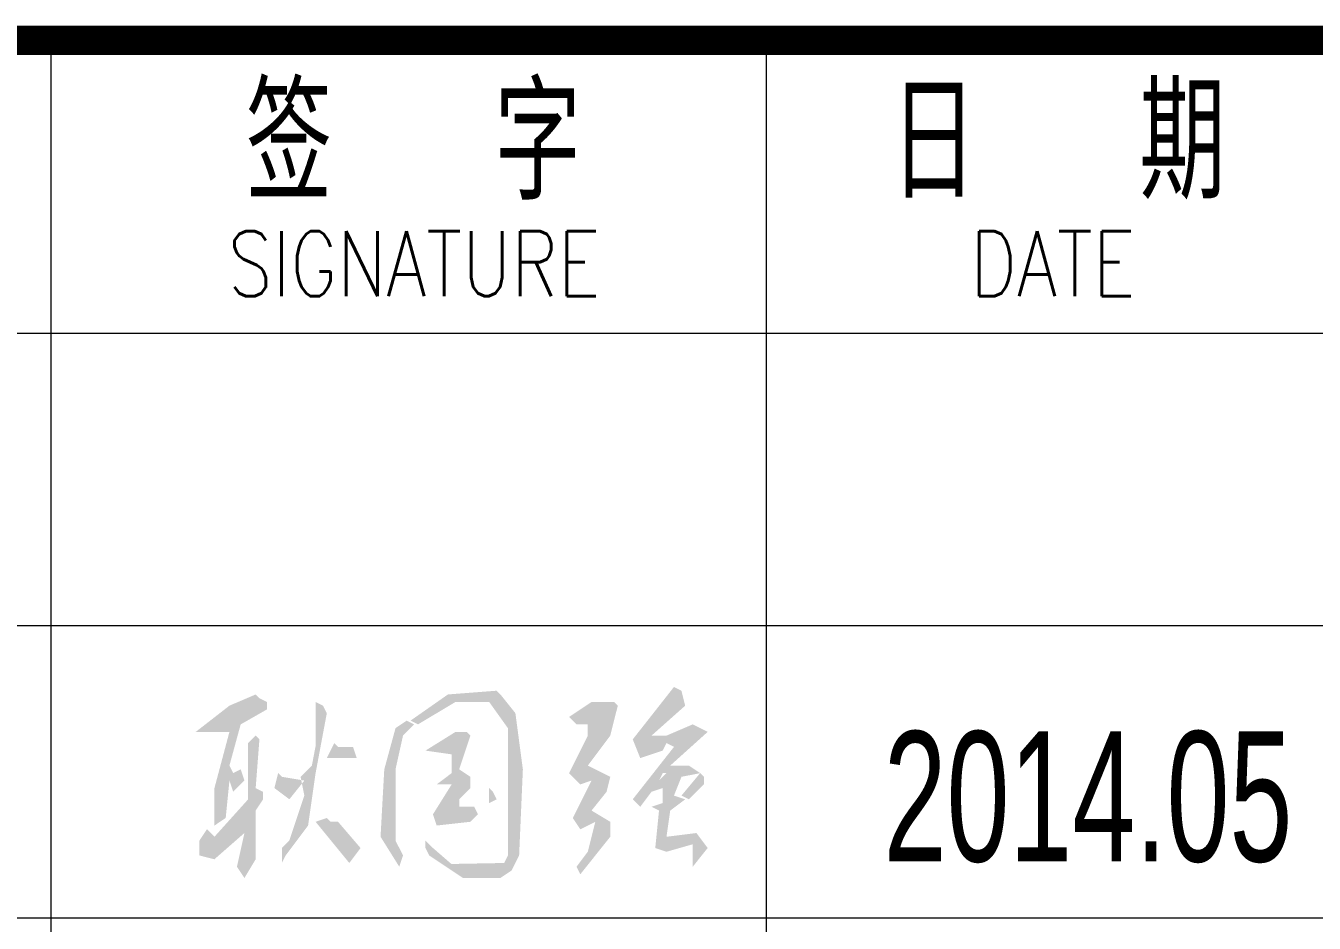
# Model space of a CAD drawing. Header units: millimetres. Extents: x 166235 to 642180, y -176646 to -48310.
# Drawn here: x 269557 to 273519, y -128725 to -125965 of the extents above; entities that cross this region are included whole.
import ezdxf
from ezdxf.enums import TextEntityAlignment as Align

# ---------------------------------------------------------------- set-up
doc = ezdxf.new("R2010")
doc.units = ezdxf.units.MM
doc.header["$LTSCALE"] = 1000
doc.styles.add('HZ', font='txt.shx', dxfattribs={"width": 0.8, "bigfont": 'hhztxt.shx'})
doc.styles.add('WINPDA', font='wintxt.shx', dxfattribs={"width": 0.7, "bigfont": 'winhztxt.shx'})

# ---------------------------------------------------------------- blocks, each defined once
blk = doc.blocks.new('tq')
at = {"color": 7, "lineweight": 0}
for p, q in [((-14500, 0), (-14500, 5400)), ((-12300, 0), (-12300, 5400)), ((-18500, 4500), (-10500, 4500)), ((-18500, 3600), (-10500, 3600)), ((-10500, 2700), (-18500, 2700)), ((-10500, 2700), (-18500, 2700))]:
    blk.add_line(p, q, dxfattribs=at)
at = {"lineweight": 0}
blk.add_lwpolyline([(0, 5400, 90, 90, 0), (-18500, 5400, 90, 90, 0), (-18500, 0, 0, 0, 0)], format="xyseb", dxfattribs=at)
at = {"style": 'HZ', "width": 0.8}
for s, height, p in [('签  字', 350, (-13386.1, 5084.9)), ('日  期', 350, (-11403.5, 5087.2)), ('SIGNATURE', 200, (-13383.6, 4713.2)), ('DATE', 200, (-11420.2, 4713.2))]:
    blk.add_text(s, height=height, dxfattribs=at).set_placement(p, align=Align.MIDDLE_CENTER)
blk = doc.blocks.new('签名')
at = {"linetype": 'Continuous'}
h = blk.add_hatch(color=7, dxfattribs=at)
h.paths.add_polyline_path([(-149421.1, 149128.7), (-149432.6, 149151.7), (-149432.6, 149105.6)])
h.paths.add_polyline_path([(-149282.8, 149232.3), (-149294.4, 149243.9), (-149328.9, 149232.3), (-149225.2, 149105.6), (-149190.7, 149151.7), (-149259.8, 149232.3)])
h.paths.add_polyline_path([(-149432.6, 149370.6), (-149444.1, 149382.1), (-149455.6, 149336), (-149409.6, 149301.5), (-149363.5, 149359.1)])
h.paths.add_polyline_path([(-149328.9, 149382.1), (-149340.4, 149405.1), (-149375, 149370.6), (-149363.5, 149313), (-149409.6, 149174.7), (-149432.6, 149151.7), (-149421.1, 149128.7), (-149352, 149220.8)])
h.paths.add_polyline_path([(-149328.9, 149382.1), (-149340.4, 149405.1)], flags=17)
h.paths.add_polyline_path([(-149328.9, 149382.1), (-149328.9, 149465.5), (-149340.4, 149405.1)])
h.paths.add_polyline_path([(-149259.8, 149462.7), (-149271.3, 149474.3), (-149294.4, 149428.2), (-149202.2, 149428.2), (-149213.7, 149462.7)])
h.paths.add_polyline_path([(-149501.7, 149485.8), (-149513.2, 149497.3), (-149536.3, 149474.3), (-149536.3, 149301.5), (-149640, 149186.3), (-149663, 149209.3), (-149686, 149174.7), (-149686, 149128.7), (-149640, 149117.1), (-149547.8, 149197.8), (-149570.8, 149094.1), (-149547.8, 149059.5), (-149513.2, 149117.1), (-149513.2, 149266.9), (-149490.2, 149301.5), (-149490.2, 149324.5), (-149513.2, 149336)])
h.paths.add_polyline_path([(-149305.9, 149589.5), (-149328.9, 149601), (-149328.9, 149382.1), (-149294.4, 149566.4)])
h.paths.add_polyline_path([(-149501.7, 149612.5), (-149513.2, 149624), (-149593.9, 149589.5), (-149697.6, 149508.8), (-149593.9, 149508.8), (-149640, 149336), (-149640, 149220.8), (-149605.4, 149243.9), (-149593.9, 149359.1), (-149582.4, 149324.5), (-149547.8, 149359.1), (-149559.3, 149393.6), (-149582.4, 149382.1), (-149593.9, 149405.1), (-149559.3, 149531.9), (-149478.7, 149577.9), (-149478.7, 149601)])
h = blk.add_hatch(color=7, dxfattribs=at)
h.paths.add_polyline_path([(-148911.3, 149102.6), (-148968, 149151.7), (-148979.5, 149128.7), (-148875.8, 149059.5)], flags=17)
h.paths.add_polyline_path([(-148968, 149151.7), (-148991, 149151.7), (-148979.5, 149128.7)], flags=17)
h.paths.add_polyline_path([(-148968, 149151.7), (-148991, 149174.7), (-148991, 149151.7)], flags=17)
h.paths.add_polyline_path([(-148783.6, 149324.5), (-148795.2, 149336), (-148795.2, 149289.9), (-148772.1, 149301.5)], flags=17)
h.paths.add_polyline_path([(-148852.8, 149497.3), (-148864.3, 149508.8), (-148898.8, 149508.8), (-148991, 149451.2), (-148910.4, 149439.7), (-148910.4, 149382.1), (-148956.4, 149347.5), (-148910.4, 149347.5), (-148968, 149255.4), (-148956.4, 149220.8), (-148852.8, 149232.3), (-148829.7, 149255.4), (-148841.2, 149278.4), (-148887.3, 149278.4), (-148887.3, 149301.5), (-148852.8, 149336), (-148852.8, 149370.6), (-148887.3, 149393.6)], flags=17)
h.paths.add_polyline_path([(-149037.1, 149520.3), (-149025.6, 149531.9), (-149048.6, 149543.4), (-149083.2, 149520.3), (-149117.7, 149393.6), (-149129.2, 149186.3), (-149071.6, 149094.1), (-149060.1, 149128.7), (-149083.2, 149174.7), (-149083.2, 149393.6), (-149060.1, 149497.3)])
h.paths.add_polyline_path([(-148760.6, 149624), (-148772.1, 149635.5), (-148921.9, 149624), (-149037.1, 149543.4), (-149014, 149531.9), (-148898.8, 149601), (-148795.2, 149601), (-148737.6, 149520.3), (-148737.6, 149128.7), (-148749.1, 149105.6), (-148911.3, 149102.6), (-148875.8, 149059.5), (-148760.6, 149059.5), (-148726, 149082.6), (-148703, 149128.7), (-148691.5, 149393.6), (-148714.5, 149566.4)])
h = blk.add_hatch(color=7, dxfattribs=at)
h.paths.add_polyline_path([(-148134.7, 149370.6), (-148146.2, 149382.1), (-148203.8, 149313), (-148180.8, 149301.5), (-148134.7, 149347.5)], flags=17)
h.paths.add_polyline_path([(-148261.4, 149382.1), (-148249.9, 149382.1), (-148272.9, 149359.1)], flags=16)
h.paths.add_polyline_path([(-148399.6, 149589.5), (-148411.2, 149601), (-148480.3, 149601), (-148549.4, 149554.9), (-148526.4, 149531.9), (-148491.8, 149531.9), (-148491.8, 149497.3), (-148549.4, 149382.1), (-148514.8, 149347.5), (-148480.3, 149359.1), (-148537.9, 149243.9), (-148514.8, 149209.3), (-148468.8, 149232.3), (-148491.8, 149140.2), (-148526.4, 149094.1), (-148514.8, 149071.1), (-148422.7, 149186.3), (-148422.7, 149232.3), (-148480.3, 149266.9), (-148434.2, 149324.5), (-148422.7, 149370.6), (-148491.8, 149405.1), (-148422.7, 149497.3)])
h.paths.add_polyline_path([(-148203.8, 149635.5), (-148226.8, 149647.1), (-148353.6, 149485.8), (-148330.5, 149428.2), (-148261.4, 149451.2), (-148249.9, 149474.3), (-148226.8, 149462.7), (-148353.6, 149301.5), (-148330.5, 149278.4), (-148296, 149324.5), (-148261.4, 149336), (-148261.4, 149289.9), (-148296, 149278.4), (-148272.9, 149266.9), (-148284.4, 149151.7), (-148249.9, 149140.2), (-148169.2, 149163.2), (-148169.2, 149094.1), (-148123.2, 149151.7), (-148157.7, 149197.8), (-148249.9, 149186.3), (-148238.4, 149266.9), (-148192.3, 149301.5), (-148226.8, 149313), (-148203.8, 149370.6), (-148146.2, 149382.1), (-148180.8, 149405.1), (-148238.4, 149405.1), (-148123.2, 149508.8), (-148169.2, 149531.9), (-148249.9, 149497.3), (-148296, 149497.3), (-148192.3, 149589.5)])
at = {"style": 'WINPDA', "width": 0.65}
blk.add_text('2014.05', height=400, dxfattribs=at).set_placement((-147581.9, 149110.4))

msp = doc.modelspace()

# ---------------------------------------------------------------- block references
at = {"color": 4}
msp.add_blockref('tq', (284134.9, -131409.7), dxfattribs=at)
at = {"color": 1}
msp.add_blockref('签名', (419777.1, -277645.3), dxfattribs=at)

doc.saveas('drawing.dxf')
